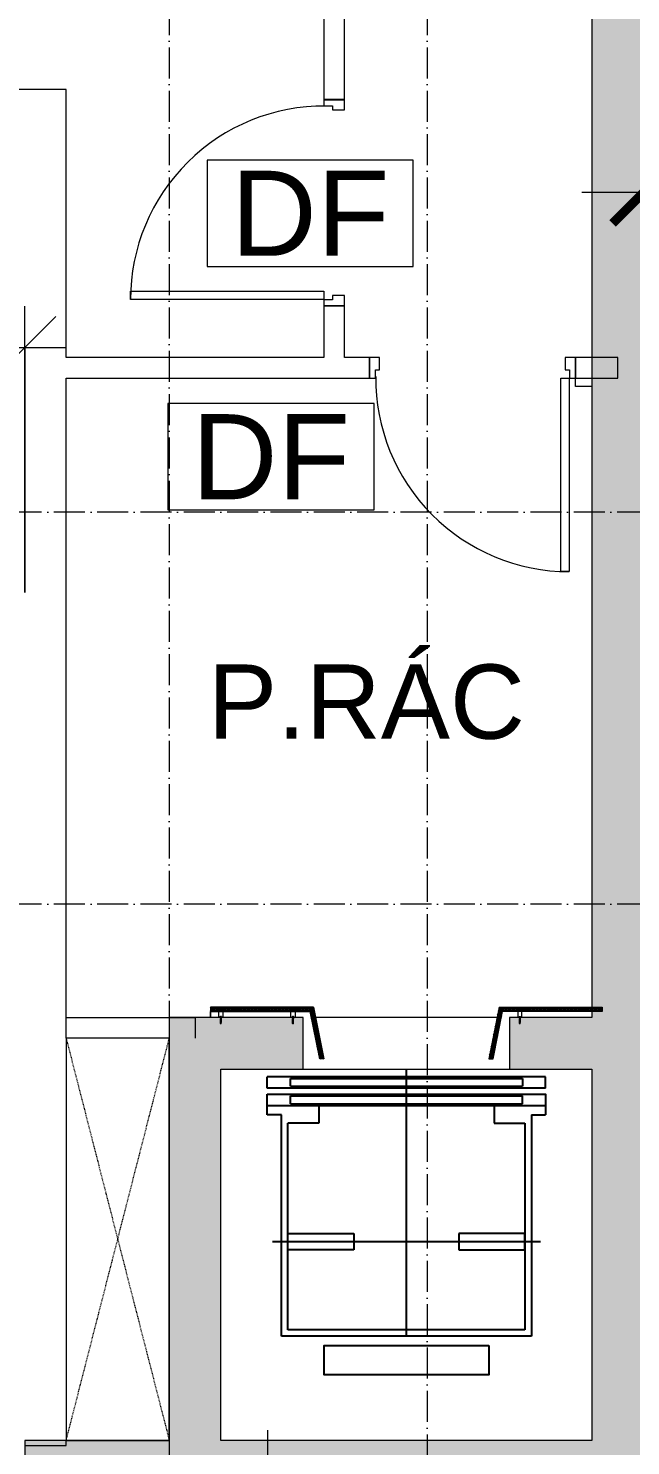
# Model space of a CAD drawing. Header units: millimetres. Extents: x -20144 to 122974, y -38328 to 48263.
# Drawn here: x 22767 to 25688, y 22325 to 29196 of the extents above; entities that cross this region are included whole.
import ezdxf
from ezdxf.enums import TextEntityAlignment as Align

# ---------------------------------------------------------------- set-up
doc = ezdxf.new("R2010")
doc.units = ezdxf.units.MM
doc.linetypes.add('Dash', pattern=[6.35, 3.175, -3.175])
doc.linetypes.add('Grid Line', pattern=[4.2, 3, -0.6, 0, -0.6])
for name, color, linetype, lineweight in [('A-DETL-GENF', 31, 'Continuous', 5), ('A-DETL-GENF-HDLN', 161, 'Dash', 5), ('CHU', 181, 'Continuous', 5), ('CUA', 31, 'Continuous', 9), ('DIM', 1, 'Continuous', 5), ('DIM-200', 1, 'Continuous', 5), ('GRA', 211, 'Continuous', 9), ('LAT-GACH', 140, 'Continuous', 13), ('NET CAT', 3, 'Continuous', 5), ('NET-CAT', 3, 'Continuous', 15), ('NET-THAY', 2, 'Continuous', 9), ('TRUC', 225, 'Continuous', 5), ('Y-GHI CHU PCCC$0$Z-CT1-GHI CHU TT$0$KI-HIEU', 6, 'Continuous', 13)]:
    doc.layers.add(name, color=color, linetype=linetype, lineweight=lineweight)
doc.layers.add('Core - tb$0$CT3 MBT 11-31$0$Nqh-ME-01', color=8, linetype='Continuous')
doc.styles.add('Arial_3', font='arial_0.ttf', dxfattribs={"height": 400})
doc.styles.add('Arial_4', font='arial_0.ttf', dxfattribs={"height": 360})
doc.styles.add('TA1', font='arial_0.ttf')
doc.styles.add('Y-GHI CHU PCCC$0$Arial', font='arial_0.ttf')
doc.dimstyles.new('D_200_KTx2', dxfattribs={"dimtxt": 400, "dimasz": 300, "dimexe": 300, "dimexo": 300, "dimgap": 160, "dimtad": 1, "dimdec": 0, "dimzin": 9, "dimtxsty": 'TA1', "dimblk": 'ARCHTICK', "dimcen": 1, "dimdle": 300, "dimclrd": 256, "dimclre": 256, "dimclrt": 7, "dimadec": 0, "dimazin": 0, "dimtfac": 1, "dimtdec": 0, "dimtix": 1, "dimtmove": 1, "dimatfit": 3, "dimldrblk": 'ARCHTICK', "dimfxl": 0, "dimtolj": 1, "dimtzin": 0, "dimlwd": -1, "dimlwe": -1, "dimarcsym": 0})
doc.dimstyles.new('Diagonal_-_2mm_Arial', dxfattribs={"dimscale": 304.8, "dimtxt": 408.10376, "dimasz": 0.984252, "dimexe": 0.656168, "dimexo": 4.593176, "dimgap": 0.098425, "dimtad": 1, "dimdec": 0, "dimzin": 0, "dimdsep": 46, "dimtxsty": 'Arial_3', "dimblk1": 'OBLIQUE', "dimblk2": 'OBLIQUE', "dimsah": 1, "dimcen": 0.09, "dimdle": 0.656168, "dimazin": 0, "dimtfac": 1, "dimtdec": 4, "dimtix": 1, "dimtmove": 0, "dimatfit": 3, "dimfxl": 0, "dimtvp": 1, "dimtolj": 1, "dimtzin": 0, "dimlwd": 9, "dimlwe": 9, "dimarcsym": 0})

# ---------------------------------------------------------------- blocks, each defined once
blk = doc.blocks.new('VACH THANG MAY - VACH THANG MAY-1083953-MẶT BẰNG TẦNG 5 ĐẾN TẦNG 22')
at = {"layer": 'NET CAT', "lineweight": 9}
for p, q in [((25500.5, 31299.9), (25500.5, 24399.9)), ((24100.5, 24399.9), (23450.5, 24399.9)), ((23450.5, 24399.9), (23450.5, 24299.9)), ((24100.5, 24149.9), (24100.5, 24399.9)), ((25500.5, 24399.9), (25100.5, 24399.9)), ((25100.5, 24399.9), (25100.5, 24149.9)), ((23700.5, 22349.9), (23700.5, 24149.9)), ((23700.5, 24149.9), (24100.5, 24149.9)), ((25100.5, 24149.9), (25500.5, 24149.9)), ((25500.5, 24149.9), (25500.5, 22349.9)), ((22950.5, 22349.9), (22750.5, 22349.9)), ((25500.5, 22349.9), (23700.5, 22349.9))]:
    blk.add_line(p, q, dxfattribs=at)
blk = doc.blocks.new('ALC1807-ASCENT PLAZA-KET CAU_rvt-1-MẶT BẰNG TẦNG 5 ĐẾN TẦNG 22')
at = {"color": 250, "lineweight": 15}
blk.add_blockref('VACH THANG MAY - VACH THANG MAY-1083953-MẶT BẰNG TẦNG 5 ĐẾN TẦNG 22', (0, 0), dxfattribs=at)
blk = doc.blocks.new('CUA 1 CANH MO - 2 - Type 1000-1271836-MẶT BẰNG TẦNG 5 ĐẾN TẦNG 22')
at = {"layer": 'CUA'}
for p, q in [((-367.5, 990.3), (-327.5, 990.3)), ((-367.5, 52.3), (-367.5, 990.3)), ((-327.5, 990.3), (-327.5, 52.3)), ((-327.5, 52.3), (-367.5, 52.3))]:
    blk.add_line(p, q, dxfattribs=at)
at = {"layer": 'CUA', "lineweight": 5}
for p, q in [((-368.5, 52.3), (-398.5, 52.3)), ((-398.5, 52.3), (-398.5, -47.7)), ((-368.5, 11.3), (-368.5, 52.3)), ((-348.5, 11.3), (-368.5, 11.3)), ((-348.5, -47.7), (-348.5, 11.3)), ((571.5, 11.3), (551.5, 11.3)), ((551.5, 11.3), (551.5, -47.7)), ((601.5, 52.3), (571.5, 52.3)), ((571.5, 52.3), (571.5, 11.3)), ((601.5, -47.7), (601.5, 52.3)), ((-398.5, -47.7), (-348.5, -47.7)), ((551.5, -47.7), (601.5, -47.7))]:
    blk.add_line(p, q, dxfattribs=at)
blk.add_arc((-367.5, 52.3), 938, 359.5, 90, dxfattribs=at)
blk = doc.blocks.new('Family2 - Family1-1840349-MẶT BẰNG TẦNG 5 ĐẾN TẦNG 22')
at = {"layer": 'A-DETL-GENF'}
for p, q in [((500, 1950), (0, 1950)), ((0, 1950), (0, 0)), ((500, 0), (500, 1950)), ((0, 0), (500, 0))]:
    blk.add_line(p, q, dxfattribs=at)
at = {"layer": 'A-DETL-GENF-HDLN'}
for p, q in [((0, 1950), (500, 0.8)), ((0, 0), (500, 1949.2))]:
    blk.add_line(p, q, dxfattribs=at)
blk = doc.blocks.new('DIMBLOCK15-MẶT BẰNG TẦNG 5 ĐẾN TẦNG 22')
at = {"layer": 'DIM-200', "lineweight": 9, "transparency": 16777216}
for p, q in [((19800.5, 26461), (19800.5, 27848.8)), ((22750.5, 26461), (22750.5, 27848.8)), ((19800.5, 27648.8), (19950.5, 27798.8)), ((22750.5, 27648.8), (22900.5, 27798.8)), ((19600.5, 27648.8), (22950.5, 27648.8)), ((19800.5, 27648.8), (19650.5, 27498.8)), ((19800.5, 27648.8), (19800.5, 26461)), ((22750.5, 27648.8), (22600.5, 27498.8)), ((22750.5, 27648.8), (22750.5, 26461))]:
    blk.add_line(p, q, dxfattribs=at)
at = {"layer": 'DIM-200', "color": 0, "lineweight": 9, "transparency": 16777216, "insert": (20660.2, 28198.1), "char_height": 400, "width": 1476.708, "attachment_point": 1, "line_spacing_factor": 0.941778, "style": 'Arial_3'}
blk.add_mtext('2950', dxfattribs=at)
blk = doc.blocks.new('_Oblique')
at = {"color": 0, "linetype": 'ByBlock', "lineweight": -2}
blk.add_line((-0.5, -0.5), (0.5, 0.5), dxfattribs=at)
blk = doc.blocks.new('A$C1F5A74C7')
at = {"color": 0, "lineweight": 5}
for p, q in [((0, 10), (0, 12)), ((0, 10), (21, 10)), ((3, 8), (3, 10)), ((3, 5), (3, 7)), ((5, 91), (10, 94)), ((5, 91), (5, 29)), ((5, 91), (15, 91)), ((6, 78), (5, 75)), ((5, 75), (8, 75)), ((6, 72), (5, 69)), ((5, 69), (8, 69)), ((6, 66), (5, 63)), ((5, 63), (8, 63)), ((6, 60), (5, 57)), ((5, 57), (8, 57)), ((6, 54), (5, 51)), ((5, 51), (8, 51)), ((5, 49), (8, 49)), ((5, 10), (5, 29)), ((8, 5), (5, 5)), ((7, 80), (6, 78)), ((6, 78), (10, 78)), ((8, 73), (6, 72)), ((8, 67), (6, 66)), ((8, 61), (6, 60)), ((8, 55), (6, 54)), ((8, 82), (7, 80)), ((7, 81), (10, 81)), ((7, 80), (10, 80)), ((7, 29), (7, 76)), ((7, 10), (7, 31)), ((7, 9), (7, 10)), ((7, 5), (7, 8)), ((7, 5), (7, 5)), ((9, 84), (8, 82)), ((8, 83), (10, 83)), ((8, 73), (8, 75)), ((8, 69), (8, 67)), ((8, 61), (8, 63)), ((8, 57), (8, 55)), ((8, 51), (8, 49)), ((10, 87), (9, 85)), ((9, 85), (12, 86)), ((10, 5), (9, 5)), ((10, 99), (10, 11)), ((10, 94), (15, 91)), ((10, 87), (12, 85)), ((10, 41), (10, 80)), ((10, 78), (15, 78)), ((10, 41), (11, 41)), ((10, 13), (10, 0)), ((12, 5), (10, 5)), ((11, 84), (13, 84)), ((11, 81), (14, 82)), ((11, 41), (11, 80)), ((11, 80), (14, 80)), ((12, 84), (12, 83)), ((12, 73), (12, 75)), ((12, 75), (15, 75)), ((12, 73), (15, 72)), ((12, 69), (12, 67)), ((12, 69), (15, 69)), ((12, 67), (15, 66)), ((12, 61), (12, 63)), ((12, 63), (15, 63)), ((12, 61), (15, 60)), ((12, 57), (12, 55)), ((12, 57), (15, 57)), ((12, 55), (15, 54)), ((12, 49), (12, 51)), ((12, 51), (15, 51)), ((12, 49), (15, 49)), ((12, 5), (12, 5)), ((13, 82), (14, 80)), ((16, 5), (13, 5)), ((14, 80), (15, 78)), ((14, 29), (14, 76)), ((14, 10), (14, 31)), ((14, 9), (14, 10)), ((14, 5), (14, 8)), ((15, 91), (15, 29)), ((15, 78), (15, 75)), ((15, 72), (15, 69)), ((15, 66), (15, 63)), ((15, 60), (15, 57)), ((15, 54), (15, 51)), ((15, 10), (15, 29)), ((18, 10), (18, 8)), ((18, 7), (18, 5)), ((21, 10), (21, 12))]:
    blk.add_line(p, q, dxfattribs=at)
for centre, radius, start, end in [((5, 7), 2.77, 227.3489, 309.0524), ((10, 15), 10.9, 250.5292, 255.5659), ((10, 15), 10.9, 263.51, 276.4907), ((10, 15), 10.9, 284.1671, 289.4715), ((16, 7), 2.77, 230.845, 312.6565)]:
    blk.add_arc(centre, radius, start, end, dxfattribs=at)
blk = doc.blocks.new('*U709')
for p, q in [((11.2, 0), (10.7, 0)), ((11.7, 0), (11.2, 0)), ((12.4, 0), (12.2, 0)), ((14.1, 0), (12.9, 0)), ((14.1, 2.9), (14.1, 4)), ((14.1, 2.4), (14.1, 2.9)), ((14.1, 1.8), (14.1, 1.9)), ((14.1, 0), (14.1, 1.2)), ((14.1, 0), (14.1, -1.2)), ((14.1, 0), (15.4, 0)), ((15.9, 0), (16, 0)), ((16.6, 0), (17, 0)), ((17, 0), (18.1, 0)), ((47.7, 10), (47.7, -10)), ((14.1, -1.8), (14.1, -1.9)), ((14.1, -2.4), (14.1, -2.9)), ((14.1, -2.9), (14.1, -4))]:
    blk.add_line(p, q)
blk.add_lwpolyline([(50, 10), (9.5, 10, 0.414215), (7.5, 8), (7.5, -8, 0.414214), (9.5, -10), (50, -10)], format="xyb")
for radius in [2.9, 0.712]:
    blk.add_circle((14.1, 0), radius)
at = {"extrusion": (0, 0, -1), "xscale": 0.3999999999068677, "yscale": 0.3999999999068677, "zscale": -0.4, "rotation": 90.00000000000001}
blk.add_blockref('A$C1F5A74C7', (-42.8, -4.2), dxfattribs=at)
blk = doc.blocks.new('_ArchTick')
at = {"color": 0, "const_width": 0.15}
blk.add_lwpolyline([(-0.5, -0.5), (0.5, 0.5)], dxfattribs=at)
blk = doc.blocks.new('*D716')
at = {"layer": 'Defpoints', "color": 0, "transparency": 16777216}
for p in [(1368.5, 5550), (1176.2, 3000), (1368.5, 3000)]:
    blk.add_point(p, dxfattribs=at)
at = {"layer": 'DIM', "transparency": 16777216}
for p, q in [((1176.2, 5850), (1176.2, 2700)), ((1068.5, 5550), (876.2, 5550)), ((1068.5, 3000), (876.2, 3000))]:
    blk.add_line(p, q, dxfattribs=at)
at = {"layer": 'DIM', "transparency": 16777216, "xscale": 300, "yscale": 300, "zscale": 300}
for p, rotation in [((1176.2, 5550), 89.99999999999993), ((1176.2, 3000), 269.9999999999999)]:
    blk.add_blockref('_ArchTick', p, dxfattribs=dict(at, rotation=rotation))
at = {"layer": 'DIM', "color": 7, "transparency": 16777216, "insert": (811.9, 4225), "char_height": 400, "attachment_point": 5, "rotation": 90, "style": 'TA1'}
blk.add_mtext('\\A1;2550', dxfattribs=at)
blk = doc.blocks.new('*D712')
at = {"layer": 'Defpoints', "color": 0, "transparency": 16777216}
for p in [(3000, 11850), (3000, 11850), (5200, 11850)]:
    blk.add_point(p, dxfattribs=at)
at = {"layer": 'DIM', "transparency": 16777216}
blk.add_line((5500, 11850), (2700, 11850), dxfattribs=at)
at = {"layer": 'DIM', "transparency": 16777216, "xscale": 300, "yscale": 300, "zscale": 300}
for p, rotation in [((3000, 11850), 179.9999999999999), ((5200, 11850), 359.9999999999999)]:
    blk.add_blockref('_ArchTick', p, dxfattribs=dict(at, rotation=rotation))
at = {"layer": 'DIM', "color": 7, "transparency": 16777216, "insert": (4100, 12214.2), "char_height": 400, "attachment_point": 5, "style": 'TA1'}
blk.add_mtext('\\A1;2200', dxfattribs=at)
blk = doc.blocks.new('A$C02D11954')
at = {"layer": 'Core - tb$0$CT3 MBT 11-31$0$Nqh-ME-01'}
for p, q in [((-1575, -91.3), (-1575, -36.3)), ((-1462.5, -44.8), (-337.5, -44.8)), ((-1462.5, -82.3), (-1462.5, -44.8)), ((-899.7, -1294), (-899.7, 0)), ((-337.5, -44.8), (-337.5, -82.3)), ((-225, -91.3), (-225, -36.3)), ((-1575, -221.3), (-1575, -121.3)), ((-1462.5, -82.3), (-337.5, -82.3)), ((-1462.5, -129.8), (-337.5, -129.8)), ((-1462.5, -167.3), (-1462.5, -129.8)), ((-337.5, -167.3), (-337.5, -129.8)), ((-1462.5, -167.3), (-337.5, -167.3)), ((-249.5, -836.3), (-1550, -836.3))]:
    blk.add_line(p, q, dxfattribs=at)
for points in [[(-225, -36.3), (-1575, -36.3)], [(-225, -91.3), (-1575, -91.3)], [(-1575, -121.3), (-225, -121.3), (-225, -221.3)], [(-1575, -176.3), (-225, -176.3)], [(-1325, -176.3), (-1325, -261.3)], [(-475, -176.3), (-475, -261.3)], [(-1506, -221.3), (-1575, -221.3)], [(-1506, -1294), (-1506, -221.3)], [(-1475, -1264), (-1475, -261.3)], [(-1325, -261.3), (-1475, -261.3)], [(-475, -261.3), (-325, -261.3)], [(-325, -261.3), (-325, -1264)], [(-294, -221.3), (-294, -1294)], [(-294, -221.3), (-225, -221.3)], [(-1475, -876.3), (-1475, -796.3)], [(-1475, -796.3), (-1155, -796.3)], [(-1155, -796.3), (-1155, -876.3)], [(-645, -796.3), (-645, -876.3)], [(-325, -796.3), (-645, -796.3)], [(-325, -876.3), (-325, -796.3)], [(-1155, -876.3), (-1475, -876.3)], [(-645, -876.3), (-325, -876.3)], [(-294, -1294), (-1506, -1294)], [(-325, -1264), (-1475, -1264)]]:
    blk.add_lwpolyline(points, dxfattribs=at)
blk.add_lwpolyline([(-500, -1339.3), (-500, -1481.8), (-1298.3, -1481.8), (-1298.3, -1339.3)], close=True, dxfattribs=at)
blk = doc.blocks.new('Y-GHI CHU PCCC$0$A$C67775D76')
at = {"color": 8, "ltscale": 30}
blk.add_lwpolyline([(-266.7, -137.5), (266.7, -137.5), (266.7, 137.5), (-266.7, 137.5)], close=True, dxfattribs=at)
at = {"color": 8, "style": 'Y-GHI CHU PCCC$0$Arial'}
blk.add_text('DF', height=220, dxfattribs=at).set_placement((0, 0), align=Align.MIDDLE_CENTER)
blk = doc.blocks.new('A$C52CD303B')
at = {"layer": 'GRA', "transparency": 33554687}
h = blk.add_hatch(dxfattribs=at)
h.set_pattern_fill('ANSI37', color=159, scale=50, angle=270, style=0)
h.set_pattern_definition([(315, (-1864.836, 283691.963), (4.41941738, 4.41941738), []), (45, (-1864.836, 283691.963), (-4.41941738, 4.41941738), [])])
h.paths.add_polyline_path([(1400, 7900), (900, 7900), (900, 7850), (900, 7880), (1383.6, 7880)])
h = blk.add_hatch(dxfattribs=at)
h.set_pattern_fill('ANSI37', color=159, scale=50, angle=645.25512, style=0)
h.set_pattern_definition([(330.2551187, (-17013.0964, 161543.5025), (3.10086836, 5.42651964), []), (60.2551187, (-17013.0964, 161543.5025), (-5.42651964, 3.10086836), [])])
h.paths.add_polyline_path([(1400, 7900), (1450, 7650), (1429.6, 7650), (1383.6, 7880)])
h = blk.add_hatch(dxfattribs=at)
h.set_pattern_fill('ANSI37', color=159, scale=50, angle=645.25512, style=0)
h.set_pattern_definition([(330.2551187, (-17213.0964, 161543.5025), (3.10086836, 5.42651964), []), (60.2551187, (-17213.0964, 161543.5025), (-5.42651964, 3.10086836), [])])
h.paths.add_polyline_path([(2300, 7900), (2250, 7650), (2270.4, 7650), (2316.4, 7880)])
h = blk.add_hatch(dxfattribs=at)
h.set_pattern_fill('ANSI37', color=159, scale=50, angle=270, style=0)
h.set_pattern_definition([(315, (-2064.836, 283691.963), (4.41941738, 4.41941738), []), (45, (-2064.836, 283691.963), (-4.41941738, 4.41941738), [])])
h.paths.add_polyline_path([(2300, 7900), (2800, 7900), (2800, 7880), (2316.4, 7880)])
at = {"layer": 'NET-CAT'}
h = blk.add_hatch(color=256, dxfattribs=at)
h.dxf.hatch_style = 1
h.paths.add_polyline_path([(5450, 10650), (5200, 10650), (5200, 9650), (5450, 9650)], flags=17)
h.paths.add_polyline_path([(5450, 12850), (5200, 12850), (5200, 11850), (5450, 11850)], flags=17)
h.paths.add_polyline_path([(5450, 8450), (5200, 8450), (5200, 7450), (5450, 7450)], flags=17)
h.paths.add_polyline_path([(5450, 6250), (5200, 6250), (5200, 5800), (3000, 5800), (3000, 14500), (5200, 14500), (5200, 14050), (5450, 14050), (5450, 14750), (2750, 14750), (2750, 7850), (2350, 7850), (2350, 7600), (2750, 7600), (2750, 5800), (950, 5800), (950, 7600), (1350, 7600), (1350, 7850), (700, 7850), (700, 5800), (0, 5800), (0, 0), (4150, 0), (4150, 250), (250, 250), (250, 2750), (5450, 2750), (5450, 3000), (3300, 3000), (3300, 3875), (3050, 3875), (3050, 3000), (250, 3000), (250, 5550), (3050, 5550), (3050, 5075), (3300, 5075), (3300, 5550), (5450, 5550)])
at = {"layer": 'GRA'}
for points in [[(1400, 7900), (900, 7900), (900, 7850), (900, 7880), (1383.6, 7880)], [(1400, 7900), (1450, 7650), (1429.6, 7650), (1383.6, 7880)], [(2300, 7900), (2250, 7650), (2270.4, 7650), (2316.4, 7880)], [(2300, 7900), (2800, 7900), (2800, 7880), (2316.4, 7880)]]:
    blk.add_lwpolyline(points, close=True, dxfattribs=at)
at = {"layer": 'LAT-GACH'}
for p, q in [((2290, 7850), (1410, 7850)), ((1350, 7600), (2350, 7600))]:
    blk.add_line(p, q, dxfattribs=at)
at = {"layer": 'NET-CAT'}
blk.add_lwpolyline([(5450, 5550), (5450, 6250), (5200, 6250), (5200, 5800), (3000, 5800), (3000, 14500), (5200, 14500), (5200, 14050), (5450, 14050), (5450, 14750), (2750, 14750), (2750, 7850), (2350, 7850), (2350, 7600), (2750, 7600), (2750, 5800), (950, 5800), (950, 7600), (1350, 7600), (1350, 7850), (700, 7850), (700, 5800), (0, 5800), (0, 0)], dxfattribs=at)
at = {"layer": 'GRA', "xscale": -1, "rotation": 90}
for p in [(950, 7900), (950, 7900), (1300, 7900), (1300, 7900)]:
    blk.add_blockref('*U709', p, dxfattribs=at)
at = {"layer": 'GRA', "rotation": 270}
blk.add_blockref('*U709', (2400, 7900), dxfattribs=at)
at = {"layer": 'NET-CAT'}
blk.add_blockref('A$C02D11954', (2750, 7600), dxfattribs=at)
at = {"layer": 'DIM'}
dim = blk.add_linear_dim(base=(3000, 11850), p1=(5200, 11850), p2=(3000, 11850), dimstyle='D_200_KTx2', dxfattribs=at)
dim.commit()
dim.dimension.update_dxf_attribs({"geometry": '*D712', "text_midpoint": (4100, 12214.2)})
dim = blk.add_linear_dim(base=(1176.2, 3000), p1=(1368.5, 5550), p2=(1368.5, 3000), angle=90, dimstyle='D_200_KTx2', dxfattribs=at)
dim.commit()
dim.dimension.update_dxf_attribs({"geometry": '*D716', "text_midpoint": (1176.2, 4225), "dimtype": 128})
blk = doc.blocks.new('ALC1807-ASCENT PLAZA-KET CAU 1_rvt-1-MẶT BẰNG TẦNG 5 ĐẾN TẦNG 22')
blk.add_blockref('A$C52CD303B', (22750.5, 16549.9))

msp = doc.modelspace()

# ---------------------------------------------------------------- linework, layer by layer
at = {"layer": 'NET-CAT'}
for p, q in [((24200.5, 31099.9), (24200.5, 28849.9)), ((24300.5, 28849.9), (24300.5, 31099.9)), ((22950.5, 28899.9), (22050.5, 28899.9)), ((22950.5, 27599.9), (22950.5, 28899.9)), ((24200.5, 28849.9), (24300.5, 28849.9)), ((24200.5, 27849.9), (24200.5, 27599.9)), ((24300.5, 27849.9), (24200.5, 27849.9)), ((24300.5, 27599.9), (24300.5, 27849.9)), ((24200.5, 27599.9), (22950.5, 27599.9)), ((24420.9, 27599.9), (24300.5, 27599.9)), ((24420.9, 27499.9), (24420.9, 27599.9)), ((25625.5, 27599.9), (25420.9, 27599.9)), ((25420.9, 27599.9), (25420.9, 27499.9)), ((25625.5, 27499.9), (25625.5, 27599.9)), ((22950.5, 27499.9), (24420.9, 27499.9)), ((22950.5, 24299.9), (22950.5, 27499.9)), ((25420.9, 27499.9), (25625.5, 27499.9)), ((22950.5, 22324.9), (22950.5, 22349.9)), ((22750.5, 22324.9), (22950.5, 22324.9))]:
    msp.add_line(p, q, dxfattribs=at)
at = {"layer": 'NET-THAY'}
for p, q in [((25420.9, 27459.9), (25420.9, 27499.9)), ((25500.5, 27459.9), (25420.9, 27459.9)), ((22950.5, 24399.9), (23575.5, 24399.9)), ((23575.5, 24399.9), (23575.5, 24299.9)), ((23450.5, 24299.9), (22950.5, 24299.9))]:
    msp.add_line(p, q, dxfattribs=at)
at = {"layer": 'TRUC', "linetype": 'Grid Line', "ltscale": 50}
for p, q in [((23450.5, 43599.9), (23450.5, -4500.1)), ((24700.5, 43599.9), (24700.5, -7167.6)), ((43000.5, 26849.9), (-12092.4, 26849.9)), ((43000.5, 24949.9), (-14407, 24949.9))]:
    msp.add_line(p, q, dxfattribs=at)

# ---------------------------------------------------------------- block references
at = {"lineweight": 5}
for name in ['ALC1807-ASCENT PLAZA-KET CAU_rvt-1-MẶT BẰNG TẦNG 5 ĐẾN TẦNG 22', 'ALC1807-ASCENT PLAZA-KET CAU 1_rvt-1-MẶT BẰNG TẦNG 5 ĐẾN TẦNG 22']:
    msp.add_blockref(name, (0, 0), dxfattribs=at)
at = {"layer": 'A-DETL-GENF'}
msp.add_blockref('Family2 - Family1-1840349-MẶT BẰNG TẦNG 5 ĐẾN TẦNG 22', (22950.5, 22349.9), dxfattribs=at)
at = {"layer": 'CUA'}
for p, rotation in [((24252.8, 28248.5), 89.99999999999993), ((25022.3, 27552.2), 180)]:
    msp.add_blockref('CUA 1 CANH MO - 2 - Type 1000-1271836-MẶT BẰNG TẦNG 5 ĐẾN TẦNG 22', p, dxfattribs=dict(at, rotation=rotation))
at = {"layer": 'Y-GHI CHU PCCC$0$Z-CT1-GHI CHU TT$0$KI-HIEU', "color": 8, "xscale": 1.875, "yscale": 1.875, "zscale": 1.875}
for p in [(24134, 28299.3), (23943.6, 27119.1)]:
    msp.add_blockref('Y-GHI CHU PCCC$0$A$C67775D76', p, dxfattribs=at)

# ---------------------------------------------------------------- texts
at = {"layer": 'CHU', "color": 7, "insert": (23638.3, 26111.9), "char_height": 360, "width": 1537.22, "attachment_point": 1, "line_spacing_factor": 0.936439, "style": 'Arial_4'}
msp.add_mtext('\\pt2540.0016,5079.9996,7620.0012,10159.9992,12700.0008,15239.9988,17780.0004,20319.9984,22860,25400.0016,27939.9996,30480.0012,33019.9992,35560.0008,38099.9988,40640.0004,43179.9984,45720,48260.0016,50799.9996,53340.0012,55879.9992,58420.0008,60959.9988,63500.0004,66039.9984,68580,71120.0016,73659.9996,76200.0012,78739.9992,81280.0008;P.RÁC', dxfattribs=at)

# ---------------------------------------------------------------- dimensions: what is measured, and where the dimension line sits
at = {"layer": 'DIM', "lineweight": 9}
dim = msp.add_linear_dim(base=(22750.5, 27648.8), p1=(19800.5, 27861), p2=(22750.5, 27861), dimstyle='Diagonal_-_2mm_Arial', override={"dimpost": '<>', "dimfxl": 2950.022063}, dxfattribs=at)
dim.commit()
dim.dimension.update_dxf_attribs({"geometry": 'DIMBLOCK15-MẶT BẰNG TẦNG 5 ĐẾN TẦNG 22', "text_midpoint": (21275.5, 27883)})

doc.saveas('drawing.dxf')
